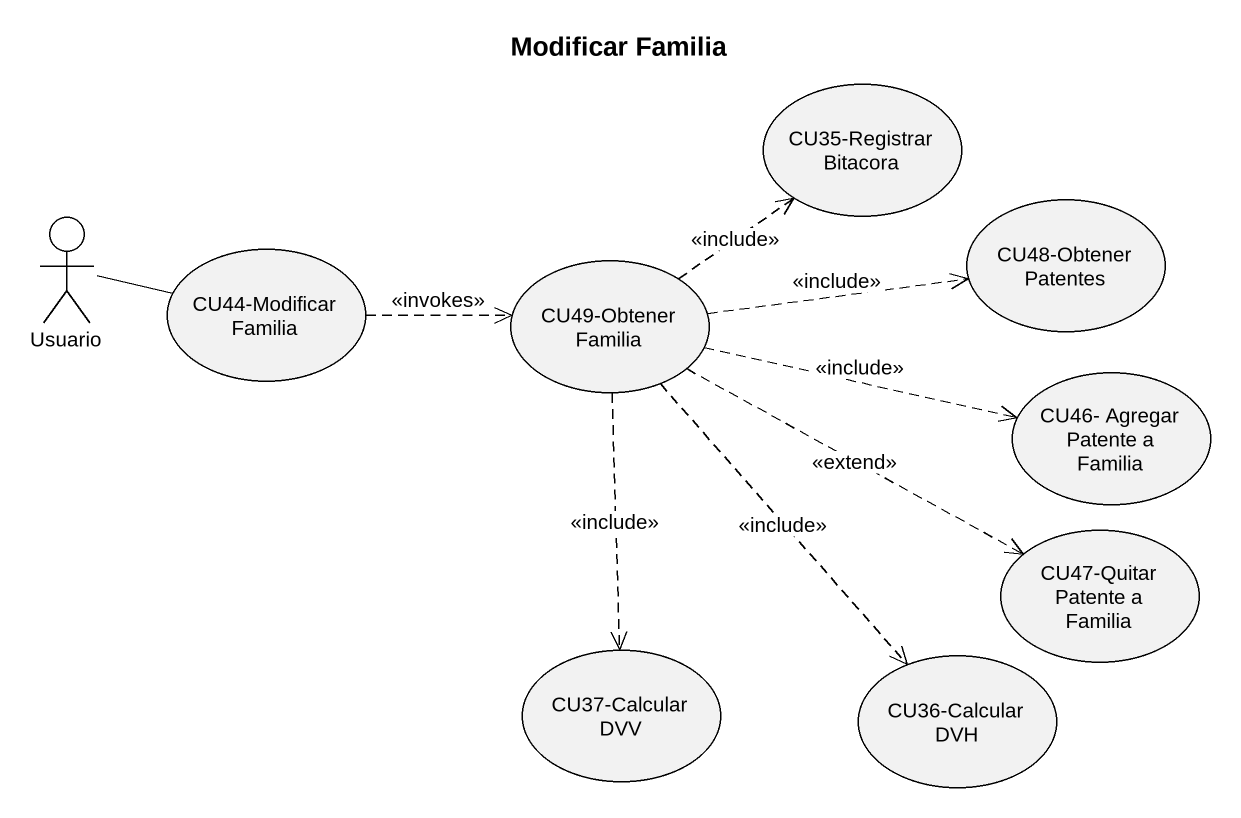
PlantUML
@startuml
title Modificar Familia
usecase "CU35-Registrar Bitacora" as CU35_Registrar_Bitacora
actor Usuario
usecase "CU44-Modificar Familia" as CU44_Modificar_Familia
usecase "CU49-Obtener Familia" as CU49_Obtener_Familia
usecase "CU48-Obtener Patentes" as CU48_Obtener_Patentes
usecase "CU46- Agregar Patente a Familia" as CU46_Agregar_Patente_a
usecase "CU47-Quitar Patente a Familia" as CU47_Quitar_Patente_a
usecase "CU37-Calcular DVV" as CU37_Calcular_DVV
usecase "CU36-Calcular DVH" as CU36_Calcular_DVH
Usuario -right- CU44_Modificar_Familia
CU44_Modificar_Familia .right.> CU49_Obtener_Familia : <<invokes>>
CU49_Obtener_Familia .up.> CU35_Registrar_Bitacora : <<include>>
CU49_Obtener_Familia .right.> CU48_Obtener_Patentes : <<include>>
CU49_Obtener_Familia .right.> CU46_Agregar_Patente_a : <<include>>
CU49_Obtener_Familia .right.> CU47_Quitar_Patente_a : <<extend>>
CU49_Obtener_Familia ..> CU37_Calcular_DVV : <<include>>
CU49_Obtener_Familia ..> CU36_Calcular_DVH : <<include>>
@enduml
